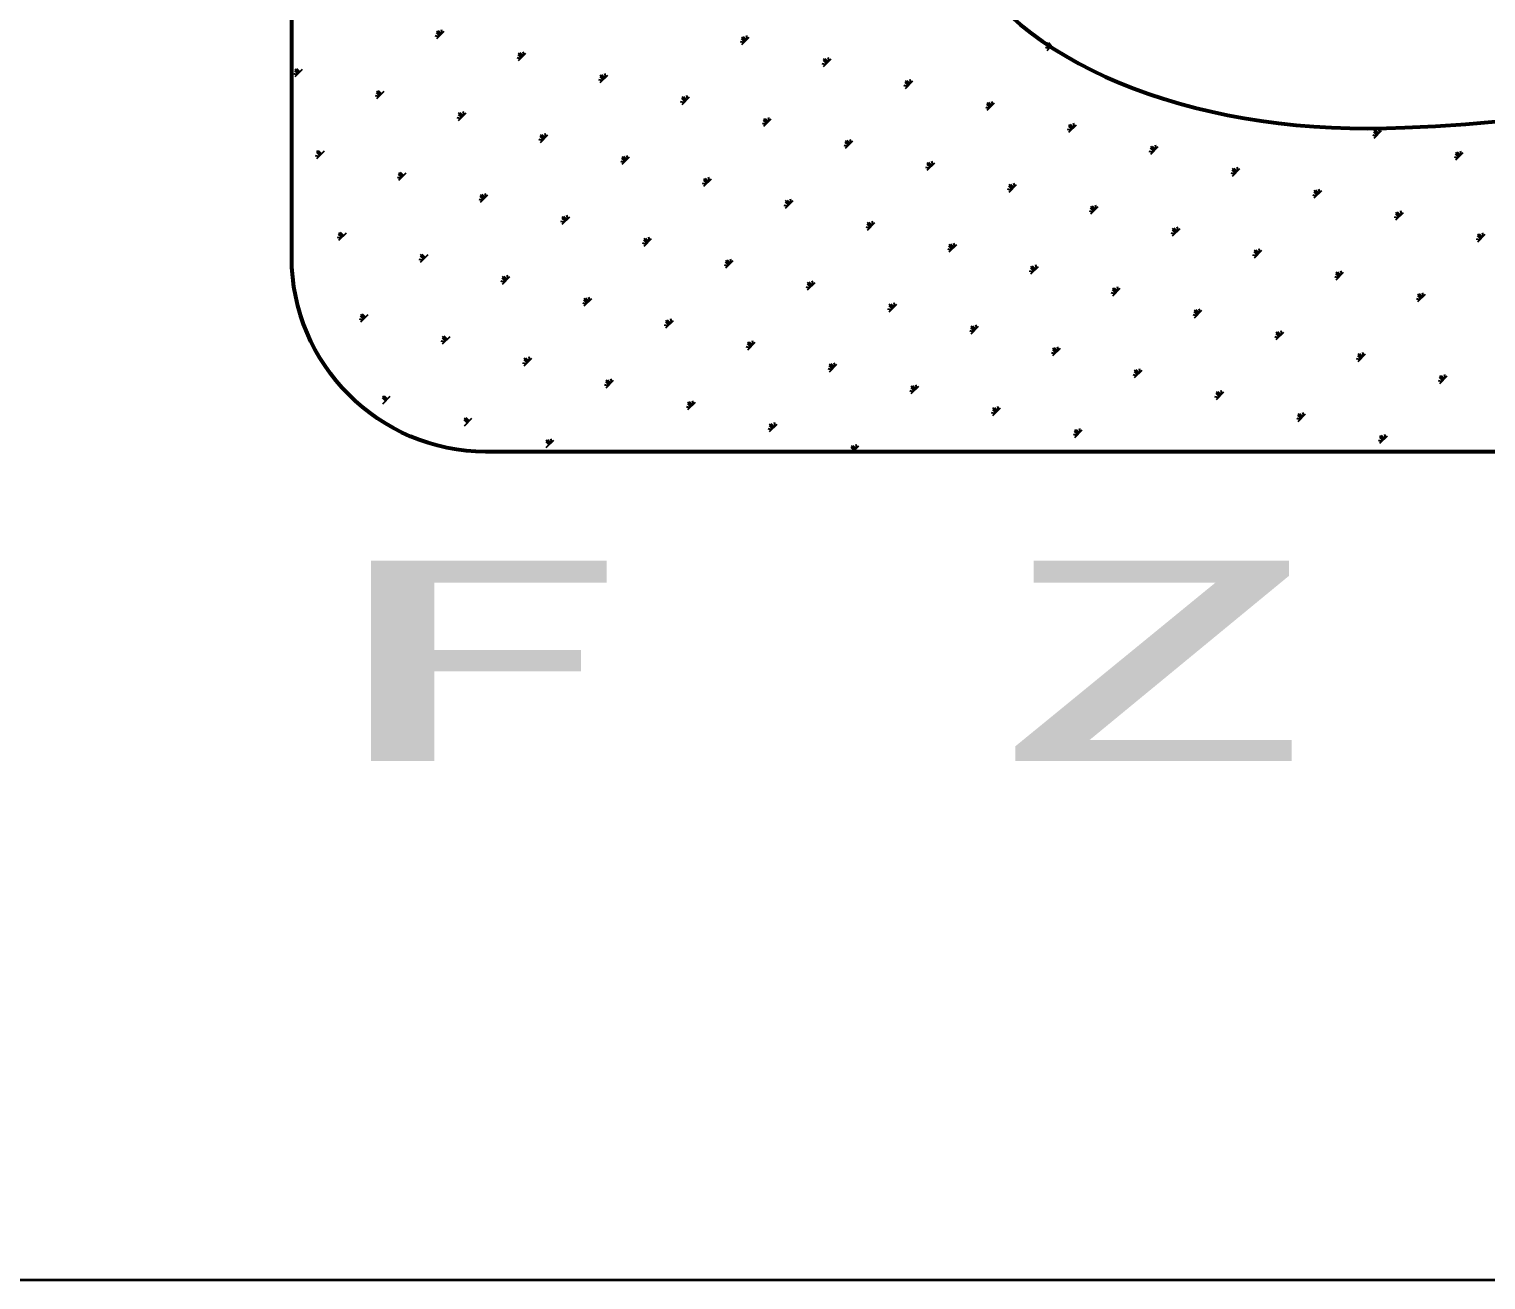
# Model space of a CAD drawing. Extents: x 962303 to 1579583, y -174742 to 224716.
# Drawn here: x 1343437 to 1346824, y 213683 to 216591 of the extents above; entities that cross this region are included whole.
import ezdxf

# ---------------------------------------------------------------- set-up
doc = ezdxf.new("R2010")
doc.units = 0
doc.header["$LTSCALE"] = 1000
doc.header["$MEASUREMENT"] = 0
doc.layers.add('PUB_TITLE', color=4, linetype='Continuous')
doc.styles.add('STYLE1', font='simhei.ttf', dxfattribs={"width": 0.8})

msp = doc.modelspace()

# ---------------------------------------------------------------- linework, layer by layer
at = {"lineweight": 35}
msp.add_line((1336833.3, 213683.4), (1392733.3, 213683.4), dxfattribs=at)
at = {"layer": 'PUB_TITLE', "color": 4}
for p, q in [((1344391, 216575), (1344384, 216581.9)), ((1344393.2, 216577.2), (1344384.5, 216585.9)), ((1344384.5, 216568.5), (1344401.9, 216585.9)), ((1344395.3, 216579.3), (1344388.4, 216586.3)), ((1344397.5, 216581.5), (1344395.5, 216589.1)), ((1344388.8, 216572.8), (1344381.2, 216574.8)), ((1345098.3, 216559.2), (1345090.7, 216561.2)), ((1345100.4, 216561.3), (1345093.5, 216568.3)), ((1345102.6, 216563.5), (1345093.9, 216572.2)), ((1345093.9, 216554.8), (1345111.3, 216572.2)), ((1345104.8, 216565.7), (1345097.8, 216572.6)), ((1345107, 216567.9), (1345104.9, 216575.5)), ((1345807.7, 216545.5), (1345800.1, 216547.6)), ((1345809.9, 216547.7), (1345802.9, 216554.6)), ((1345812.1, 216549.9), (1345803.4, 216558.6)), ((1345803.4, 216541.2), (1345811.8, 216549.6)), ((1345814.2, 216552), (1345807.3, 216559)), ((1344578.9, 216521.9), (1344571.3, 216523.9)), ((1344581.1, 216524), (1344574.1, 216531)), ((1344583.3, 216526.2), (1344574.6, 216534.9)), ((1344574.6, 216517.5), (1344592, 216534.9)), ((1344585.4, 216528.4), (1344578.5, 216535.4)), ((1344587.6, 216530.6), (1344585.6, 216538.2)), ((1345288.4, 216508.2), (1345280.8, 216510.3)), ((1345290.5, 216510.4), (1345283.6, 216517.4)), ((1345292.7, 216512.6), (1345284, 216521.3)), ((1345284, 216503.9), (1345301.4, 216521.3)), ((1345294.9, 216514.7), (1345287.9, 216521.7)), ((1345297.1, 216516.9), (1345295, 216524.5)), ((1344059.6, 216484.6), (1344052, 216486.6)), ((1344061.7, 216486.8), (1344054.8, 216493.7)), ((1344063.9, 216488.9), (1344055.2, 216497.6)), ((1344055.2, 216480.2), (1344072.6, 216497.6)), ((1344066.1, 216491.1), (1344059.1, 216498.1)), ((1344771.2, 216473.1), (1344764.2, 216480.1)), ((1344773.4, 216475.3), (1344764.7, 216484)), ((1344764.7, 216466.6), (1344782.1, 216484)), ((1344775.5, 216477.5), (1344768.6, 216484.4)), ((1344777.7, 216479.6), (1344775.7, 216487.2)), ((1344251.8, 216435.8), (1344244.9, 216442.8)), ((1344254, 216438), (1344245.3, 216446.7)), ((1344245.3, 216429.3), (1344262.7, 216446.7)), ((1344256.2, 216440.2), (1344249.2, 216447.1)), ((1344769, 216470.9), (1344761.4, 216473)), ((1345478.4, 216457.3), (1345470.8, 216459.3)), ((1345480.6, 216459.5), (1345473.7, 216466.4)), ((1345482.8, 216461.6), (1345474.1, 216470.3)), ((1345474.1, 216452.9), (1345491.5, 216470.3)), ((1345485, 216463.8), (1345478, 216470.8)), ((1345487.1, 216466), (1345485.1, 216473.6)), ((1344249.7, 216433.7), (1344242.1, 216435.7)), ((1344959.1, 216420), (1344951.5, 216422)), ((1344961.3, 216422.2), (1344954.3, 216429.1)), ((1344963.4, 216424.4), (1344954.8, 216433)), ((1344954.8, 216415.7), (1344972.1, 216433)), ((1344965.6, 216426.5), (1344958.7, 216433.5)), ((1344967.8, 216428.7), (1344965.8, 216436.3)), ((1345668.5, 216406.4), (1345660.9, 216408.4)), ((1345670.7, 216408.5), (1345663.8, 216415.5)), ((1345672.9, 216410.7), (1345664.2, 216419.4)), ((1345664.2, 216402), (1345681.6, 216419.4)), ((1345675.1, 216412.9), (1345668.1, 216419.8)), ((1345677.2, 216415.1), (1345675.2, 216422.7)), ((1344439.7, 216382.7), (1344432.1, 216384.8)), ((1344441.9, 216384.9), (1344435, 216391.8)), ((1344444.1, 216387.1), (1344435.4, 216395.8)), ((1344435.4, 216378.4), (1344452.8, 216395.8)), ((1344446.3, 216389.2), (1344439.3, 216396.2)), ((1344448.4, 216391.4), (1344446.4, 216399)), ((1345151.4, 216371.2), (1345144.4, 216378.2)), ((1345153.5, 216373.4), (1345144.8, 216382.1)), ((1345144.8, 216364.7), (1345162.2, 216382.1)), ((1345155.7, 216375.6), (1345148.8, 216382.5)), ((1345157.9, 216377.8), (1345155.9, 216385.4)), ((1344632, 216334), (1344625.1, 216340.9)), ((1344634.2, 216336.1), (1344625.5, 216344.8)), ((1344625.5, 216327.4), (1344642.9, 216344.8)), ((1344636.4, 216338.3), (1344629.4, 216345.3)), ((1344638.5, 216340.5), (1344636.5, 216348.1)), ((1345149.2, 216369.1), (1345141.6, 216371.1)), ((1345858.6, 216355.4), (1345851, 216357.5)), ((1345860.8, 216357.6), (1345853.9, 216364.6)), ((1345863, 216359.8), (1345854.3, 216368.5)), ((1345854.3, 216351.1), (1345871.7, 216368.5)), ((1345865.2, 216361.9), (1345858.2, 216368.9)), ((1345867.3, 216364.1), (1345865.3, 216371.7)), ((1346568.1, 216341.8), (1346560.5, 216343.8)), ((1346570.3, 216343.9), (1346563.3, 216350.9)), ((1346572.4, 216346.1), (1346563.7, 216354.8)), ((1346563.7, 216337.4), (1346581.1, 216354.8)), ((1346574.6, 216348.3), (1346567.7, 216355.3)), ((1346576.8, 216350.5), (1346574.7, 216358.1)), ((1344114.8, 216298.8), (1344106.1, 216307.5)), ((1344106.1, 216290.1), (1344123.5, 216307.5)), ((1344117, 216301), (1344110.1, 216308)), ((1344629.8, 216331.8), (1344622.2, 216333.8)), ((1345339.3, 216318.1), (1345331.7, 216320.2)), ((1345341.5, 216320.3), (1345334.5, 216327.3)), ((1345343.6, 216322.5), (1345334.9, 216331.2)), ((1345334.9, 216313.8), (1345352.3, 216331.2)), ((1345345.8, 216324.7), (1345338.9, 216331.6)), ((1345348, 216326.8), (1345346, 216334.4)), ((1346048.7, 216304.5), (1346041.1, 216306.5)), ((1346050.9, 216306.7), (1346044, 216313.6)), ((1346053.1, 216308.8), (1346044.4, 216317.5)), ((1346044.4, 216300.1), (1346061.8, 216317.5)), ((1346055.3, 216311), (1346048.3, 216318)), ((1346057.4, 216313.2), (1346055.4, 216320.8)), ((1346766.9, 216299.5), (1346764.8, 216307.1)), ((1344110.5, 216294.5), (1344102.9, 216296.5)), ((1344112.7, 216296.7), (1344105.7, 216303.6)), ((1344819.9, 216280.8), (1344812.3, 216282.9)), ((1344822.1, 216283), (1344815.2, 216290)), ((1344824.3, 216285.2), (1344815.6, 216293.9)), ((1344815.6, 216276.5), (1344833, 216293.9)), ((1344826.5, 216287.4), (1344819.5, 216294.3)), ((1344828.6, 216289.5), (1344826.6, 216297.1)), ((1345531.6, 216269.4), (1345524.6, 216276.3)), ((1345533.7, 216271.5), (1345525, 216280.2)), ((1345525, 216262.8), (1345542.4, 216280.2)), ((1345535.9, 216273.7), (1345529, 216280.7)), ((1345538.1, 216275.9), (1345536, 216283.5)), ((1346758.2, 216290.8), (1346750.6, 216292.9)), ((1346760.4, 216293), (1346753.4, 216300)), ((1346762.5, 216295.2), (1346753.8, 216303.9)), ((1346753.8, 216286.5), (1346771.2, 216303.9)), ((1346764.7, 216297.4), (1346757.7, 216304.3)), ((1344300.6, 216243.6), (1344293, 216245.6)), ((1344302.8, 216245.7), (1344295.8, 216252.7)), ((1344304.9, 216247.9), (1344296.2, 216256.6)), ((1344296.2, 216239.2), (1344313.6, 216256.6)), ((1344307.1, 216250.1), (1344300.2, 216257)), ((1345012.2, 216232.1), (1345005.3, 216239)), ((1345014.4, 216234.3), (1345005.7, 216243)), ((1345005.7, 216225.6), (1345023.1, 216243)), ((1345016.6, 216236.4), (1345009.6, 216243.4)), ((1345018.7, 216238.6), (1345016.7, 216246.2)), ((1345529.4, 216267.2), (1345521.8, 216269.2)), ((1346238.8, 216253.5), (1346231.2, 216255.6)), ((1346241, 216255.7), (1346234, 216262.7)), ((1346243.2, 216257.9), (1346234.5, 216266.6)), ((1346234.5, 216249.2), (1346251.9, 216266.6)), ((1346245.4, 216260.1), (1346238.4, 216267)), ((1346247.5, 216262.2), (1346245.5, 216269.8)), ((1344495, 216197), (1344486.3, 216205.7)), ((1344486.3, 216188.3), (1344503.7, 216205.7)), ((1344497.2, 216199.1), (1344490.3, 216206.1)), ((1344499.4, 216201.3), (1344497.3, 216208.9)), ((1345010, 216229.9), (1345002.4, 216231.9)), ((1345719.5, 216216.3), (1345711.9, 216218.3)), ((1345721.7, 216218.4), (1345714.7, 216225.4)), ((1345723.8, 216220.6), (1345715.1, 216229.3)), ((1345715.1, 216211.9), (1345732.5, 216229.3)), ((1345726, 216222.8), (1345719, 216229.7)), ((1345728.2, 216225), (1345726.1, 216232.6)), ((1346431.1, 216204.8), (1346424.1, 216211.7)), ((1346433.3, 216207), (1346424.6, 216215.7)), ((1346424.6, 216198.3), (1346442, 216215.7)), ((1346435.4, 216209.1), (1346428.5, 216216.1)), ((1346437.6, 216211.3), (1346435.6, 216218.9)), ((1344490.7, 216192.6), (1344483.1, 216194.7)), ((1344492.9, 216194.8), (1344485.9, 216201.8)), ((1345200.1, 216179), (1345192.5, 216181)), ((1345202.3, 216181.1), (1345195.3, 216188.1)), ((1345204.5, 216183.3), (1345195.8, 216192)), ((1345195.8, 216174.6), (1345213.2, 216192)), ((1345206.7, 216185.5), (1345199.7, 216192.5)), ((1345208.8, 216187.7), (1345206.8, 216195.3)), ((1345911.8, 216167.5), (1345904.8, 216174.5)), ((1345913.9, 216169.7), (1345905.2, 216178.4)), ((1345905.2, 216161), (1345922.6, 216178.4)), ((1345916.1, 216171.8), (1345909.1, 216178.8)), ((1345918.3, 216174), (1345916.2, 216181.6)), ((1346428.9, 216202.6), (1346421.3, 216204.6)), ((1344680.8, 216141.7), (1344673.2, 216143.7)), ((1344683, 216143.9), (1344676, 216150.8)), ((1344685.1, 216146), (1344676.4, 216154.7)), ((1344676.4, 216137.3), (1344693.8, 216154.7)), ((1344687.3, 216148.2), (1344680.3, 216155.2)), ((1344689.5, 216150.4), (1344687.4, 216158)), ((1345392.4, 216130.2), (1345385.4, 216137.2)), ((1345394.6, 216132.4), (1345385.9, 216141.1)), ((1345385.9, 216123.7), (1345403.3, 216141.1)), ((1345396.7, 216134.6), (1345389.8, 216141.5)), ((1345398.9, 216136.7), (1345396.9, 216144.3)), ((1345909.6, 216165.3), (1345902, 216167.4)), ((1346619, 216151.7), (1346611.4, 216153.7)), ((1346621.2, 216153.8), (1346614.2, 216160.8)), ((1346623.4, 216156), (1346614.7, 216164.7)), ((1346614.7, 216147.3), (1346632.1, 216164.7)), ((1346625.5, 216158.2), (1346618.6, 216165.2)), ((1346627.7, 216160.4), (1346625.7, 216168)), ((1344161.4, 216104.4), (1344153.8, 216106.4)), ((1344163.6, 216106.6), (1344156.6, 216113.5)), ((1344165.8, 216108.7), (1344157.1, 216117.4)), ((1344157.1, 216100), (1344174.5, 216117.4)), ((1344168, 216110.9), (1344161, 216117.9)), ((1344875.2, 216095.1), (1344866.5, 216103.8)), ((1344866.5, 216086.4), (1344883.9, 216103.8)), ((1344877.4, 216097.3), (1344870.4, 216104.2)), ((1344879.6, 216099.4), (1344877.5, 216107)), ((1345390.2, 216128), (1345382.6, 216130.1)), ((1346099.7, 216114.4), (1346092.1, 216116.4)), ((1346101.8, 216116.6), (1346094.9, 216123.5)), ((1346104, 216118.7), (1346095.3, 216127.4)), ((1346095.3, 216110), (1346112.7, 216127.4)), ((1346106.2, 216120.9), (1346099.2, 216127.9)), ((1346108.4, 216123.1), (1346106.3, 216130.7)), ((1346811.3, 216102.9), (1346804.3, 216109.9)), ((1346813.5, 216105.1), (1346804.8, 216113.8)), ((1346804.8, 216096.4), (1346822.2, 216113.8)), ((1346815.6, 216107.3), (1346808.7, 216114.2)), ((1346817.8, 216109.4), (1346815.8, 216117)), ((1344870.9, 216090.7), (1344863.3, 216092.8)), ((1344873.1, 216092.9), (1344866.1, 216099.9)), ((1345580.3, 216077.1), (1345572.7, 216079.1)), ((1345582.5, 216079.3), (1345575.5, 216086.2)), ((1345584.7, 216081.4), (1345576, 216090.1)), ((1345576, 216072.8), (1345593.4, 216090.1)), ((1345586.8, 216083.6), (1345579.9, 216090.6)), ((1345589, 216085.8), (1345587, 216093.4)), ((1346291.9, 216065.6), (1346285, 216072.6)), ((1346294.1, 216067.8), (1346285.4, 216076.5)), ((1346285.4, 216059.1), (1346302.8, 216076.5)), ((1346296.3, 216070), (1346289.3, 216076.9)), ((1346298.5, 216072.1), (1346296.4, 216079.8)), ((1346809.1, 216100.7), (1346801.5, 216102.8)), ((1344351.5, 216053.5), (1344343.9, 216055.5)), ((1344353.7, 216055.6), (1344346.7, 216062.6)), ((1344355.9, 216057.8), (1344347.2, 216066.5)), ((1344347.2, 216049.1), (1344364.6, 216066.5)), ((1344358, 216060), (1344351.1, 216066.9)), ((1345061, 216039.8), (1345053.4, 216041.8)), ((1345063.1, 216042), (1345056.2, 216048.9)), ((1345065.3, 216044.2), (1345056.6, 216052.9)), ((1345056.6, 216035.5), (1345074, 216052.9)), ((1345067.5, 216046.3), (1345060.5, 216053.3)), ((1345069.7, 216048.5), (1345067.6, 216056.1)), ((1345774.8, 216030.5), (1345766.1, 216039.2)), ((1345766.1, 216021.8), (1345783.5, 216039.2)), ((1345776.9, 216032.7), (1345770, 216039.6)), ((1345779.1, 216034.9), (1345777.1, 216042.5)), ((1346289.8, 216063.5), (1346282.2, 216065.5)), ((1344541.6, 216002.5), (1344534, 216004.6)), ((1344543.8, 216004.7), (1344536.8, 216011.7)), ((1344546, 216006.9), (1344537.3, 216015.6)), ((1344537.3, 215998.2), (1344554.7, 216015.6)), ((1344548.1, 216009), (1344541.2, 216016)), ((1344550.3, 216011.2), (1344548.3, 216018.8)), ((1345255.4, 215993.2), (1345246.7, 216001.9)), ((1345246.7, 215984.5), (1345264.1, 216001.9)), ((1345257.6, 215995.4), (1345250.6, 216002.4)), ((1345259.8, 215997.6), (1345257.7, 216005.2)), ((1345770.4, 216026.2), (1345762.8, 216028.2)), ((1345772.6, 216028.3), (1345765.6, 216035.3)), ((1346479.9, 216012.5), (1346472.3, 216014.6)), ((1346482, 216014.7), (1346475.1, 216021.6)), ((1346484.2, 216016.9), (1346475.5, 216025.6)), ((1346475.5, 216008.2), (1346492.9, 216025.6)), ((1346486.4, 216019), (1346479.4, 216026)), ((1346488.6, 216021.2), (1346486.5, 216028.8)), ((1344740.4, 215960.3), (1344738.4, 215967.9)), ((1345251.1, 215988.9), (1345243.5, 215990.9)), ((1345253.2, 215991), (1345246.3, 215998)), ((1345960.5, 215975.2), (1345952.9, 215977.3)), ((1345962.7, 215977.4), (1345955.7, 215984.4)), ((1345964.9, 215979.6), (1345956.2, 215988.3)), ((1345956.2, 215970.9), (1345973.6, 215988.3)), ((1345967, 215981.8), (1345960.1, 215988.7)), ((1345969.2, 215983.9), (1345967.2, 215991.5)), ((1346672.1, 215963.8), (1346665.2, 215970.7)), ((1346674.3, 215965.9), (1346665.6, 215974.6)), ((1346665.6, 215957.2), (1346683, 215974.6)), ((1346676.5, 215968.1), (1346669.5, 215975.1)), ((1346678.7, 215970.3), (1346676.6, 215977.9)), ((1344731.7, 215951.6), (1344724.1, 215953.6)), ((1344733.9, 215953.8), (1344726.9, 215960.7)), ((1344736.1, 215955.9), (1344727.4, 215964.6)), ((1344727.4, 215947.2), (1344744.8, 215964.6)), ((1344738.2, 215958.1), (1344731.3, 215965.1)), ((1345441.2, 215937.9), (1345433.6, 215940)), ((1345443.3, 215940.1), (1345436.4, 215947.1)), ((1345445.5, 215942.3), (1345436.8, 215951)), ((1345436.8, 215933.6), (1345454.2, 215951)), ((1345447.7, 215944.5), (1345440.7, 215951.4)), ((1345449.9, 215946.6), (1345447.8, 215954.2)), ((1346155, 215928.6), (1346146.3, 215937.3)), ((1346146.3, 215919.9), (1346163.7, 215937.3)), ((1346157.1, 215930.8), (1346150.2, 215937.8)), ((1346159.3, 215933), (1346157.3, 215940.6)), ((1346670, 215961.6), (1346662.4, 215963.6)), ((1344212.4, 215914.3), (1344204.8, 215916.3)), ((1344214.5, 215916.5), (1344207.6, 215923.4)), ((1344216.7, 215918.6), (1344208, 215927.3)), ((1344208, 215910), (1344225.4, 215927.3)), ((1344218.9, 215920.8), (1344211.9, 215927.8)), ((1344921.8, 215900.7), (1344914.2, 215902.7)), ((1344924, 215902.8), (1344917, 215909.8)), ((1344926.2, 215905), (1344917.5, 215913.7)), ((1344917.5, 215896.3), (1344934.9, 215913.7)), ((1344928.3, 215907.2), (1344921.4, 215914.1)), ((1344930.5, 215909.3), (1344928.5, 215917)), ((1345635.6, 215891.4), (1345626.9, 215900)), ((1345626.9, 215882.7), (1345644.3, 215900)), ((1345637.8, 215893.5), (1345630.8, 215900.5)), ((1345640, 215895.7), (1345637.9, 215903.3)), ((1346150.6, 215924.3), (1346143, 215926.3)), ((1346152.8, 215926.5), (1346145.8, 215933.4)), ((1344404.6, 215865.5), (1344397.7, 215872.5)), ((1344406.8, 215867.7), (1344398.1, 215876.4)), ((1344398.1, 215859), (1344415.5, 215876.4)), ((1344409, 215869.9), (1344402, 215876.8)), ((1345631.3, 215887), (1345623.7, 215889)), ((1345633.4, 215889.2), (1345626.5, 215896.1)), ((1346340.7, 215873.4), (1346333.1, 215875.4)), ((1346342.9, 215875.5), (1346335.9, 215882.5)), ((1346345.1, 215877.7), (1346336.4, 215886.4)), ((1346336.4, 215869), (1346353.7, 215886.4)), ((1346347.2, 215879.9), (1346340.3, 215886.8)), ((1346349.4, 215882.1), (1346347.4, 215889.7)), ((1344402.5, 215863.4), (1344394.9, 215865.4)), ((1345111.9, 215849.7), (1345104.3, 215851.8)), ((1345114.1, 215851.9), (1345107.1, 215858.8)), ((1345116.3, 215854.1), (1345107.6, 215862.8)), ((1345107.6, 215845.4), (1345125, 215862.8)), ((1345118.4, 215856.2), (1345111.5, 215863.2)), ((1345120.6, 215858.4), (1345118.6, 215866)), ((1345821.4, 215836.1), (1345813.7, 215838.1)), ((1345823.5, 215838.2), (1345816.6, 215845.2)), ((1345825.7, 215840.4), (1345817, 215849.1)), ((1345817, 215831.7), (1345834.4, 215849.1)), ((1345827.9, 215842.6), (1345820.9, 215849.5)), ((1345830.1, 215844.8), (1345828, 215852.4)), ((1346535.1, 215826.8), (1346526.4, 215835.5)), ((1346526.4, 215818.1), (1346543.8, 215835.5)), ((1346537.3, 215828.9), (1346530.4, 215835.9)), ((1346539.5, 215831.1), (1346537.5, 215838.7)), ((1344592.6, 215812.4), (1344585, 215814.5)), ((1344594.7, 215814.6), (1344587.8, 215821.6)), ((1344596.9, 215816.8), (1344588.2, 215825.5)), ((1344588.2, 215808.1), (1344605.6, 215825.5)), ((1344599.1, 215819), (1344592.1, 215825.9)), ((1344601.3, 215821.1), (1344599.2, 215828.7)), ((1345302, 215798.8), (1345294.4, 215800.8)), ((1345304.2, 215801), (1345297.2, 215807.9)), ((1345306.4, 215803.1), (1345297.7, 215811.8)), ((1345297.7, 215794.4), (1345315, 215811.8)), ((1345308.5, 215805.3), (1345301.6, 215812.3)), ((1345310.7, 215807.5), (1345308.7, 215815.1)), ((1346018, 215791.7), (1346011, 215798.6)), ((1346020.1, 215793.8), (1346018.1, 215801.4)), ((1346530.8, 215822.4), (1346523.2, 215824.5)), ((1346533, 215824.6), (1346526, 215831.6)), ((1344784.8, 215763.7), (1344777.9, 215770.6)), ((1344787, 215765.8), (1344778.3, 215774.5)), ((1344778.3, 215757.1), (1344795.7, 215774.5)), ((1344789.2, 215768), (1344782.2, 215775)), ((1344791.4, 215770.2), (1344789.3, 215777.8)), ((1346011.4, 215785.1), (1346003.8, 215787.2)), ((1346013.6, 215787.3), (1346006.7, 215794.3)), ((1346015.8, 215789.5), (1346007.1, 215798.2)), ((1346007.1, 215780.8), (1346024.5, 215798.2)), ((1346720.9, 215771.5), (1346713.3, 215773.5)), ((1346723.1, 215773.7), (1346716.1, 215780.6)), ((1346725.2, 215775.8), (1346716.5, 215784.5)), ((1346716.5, 215767.1), (1346733.9, 215784.5)), ((1346727.4, 215778), (1346720.5, 215785)), ((1346729.6, 215780.2), (1346727.6, 215787.8)), ((1344265.5, 215726.4), (1344258.5, 215733.3)), ((1344267.7, 215728.6), (1344259, 215737.3)), ((1344259, 215719.9), (1344276.3, 215737.3)), ((1344269.8, 215730.7), (1344262.9, 215737.7)), ((1344782.7, 215761.5), (1344775, 215763.5)), ((1345492.1, 215747.8), (1345484.5, 215749.9)), ((1345494.3, 215750), (1345487.3, 215757)), ((1345496.4, 215752.2), (1345487.7, 215760.9)), ((1345487.7, 215743.5), (1345505.1, 215760.9)), ((1345498.6, 215754.4), (1345491.7, 215761.3)), ((1345500.8, 215756.5), (1345498.8, 215764.1)), ((1346201.5, 215734.2), (1346193.9, 215736.2)), ((1346203.7, 215736.4), (1346196.8, 215743.3)), ((1346205.9, 215738.5), (1346197.2, 215747.2)), ((1346197.2, 215729.8), (1346214.6, 215747.2)), ((1346208.1, 215740.7), (1346201.1, 215747.7)), ((1346210.2, 215742.9), (1346208.2, 215750.5)), ((1344972.7, 215710.6), (1344965.1, 215712.6)), ((1344974.9, 215712.7), (1344968, 215719.7)), ((1344977.1, 215714.9), (1344968.4, 215723.6)), ((1344968.4, 215706.2), (1344985.8, 215723.6)), ((1344979.3, 215717.1), (1344972.3, 215724)), ((1344981.4, 215719.3), (1344979.4, 215726.9)), ((1345682.2, 215696.9), (1345674.6, 215698.9)), ((1345684.4, 215699.1), (1345677.4, 215706)), ((1345686.5, 215701.3), (1345677.8, 215710)), ((1345677.8, 215692.6), (1345695.2, 215710)), ((1345688.7, 215703.4), (1345681.8, 215710.4)), ((1345690.9, 215705.6), (1345688.9, 215713.2)), ((1346400.3, 215692), (1346398.3, 215699.6)), ((1344455.6, 215675.4), (1344448.6, 215682.4)), ((1344457.7, 215677.6), (1344449, 215686.3)), ((1344449, 215668.9), (1344466.4, 215686.3)), ((1344459.9, 215679.8), (1344453, 215686.8)), ((1345165, 215661.8), (1345158.1, 215668.8)), ((1345167.2, 215664), (1345158.5, 215672.7)), ((1345158.5, 215655.3), (1345175.9, 215672.7)), ((1345169.4, 215666.1), (1345162.4, 215673.1)), ((1345171.5, 215668.3), (1345169.5, 215675.9)), ((1346391.6, 215683.3), (1346384, 215685.3)), ((1346393.8, 215685.4), (1346386.9, 215692.4)), ((1346396, 215687.6), (1346387.3, 215696.3)), ((1346387.3, 215678.9), (1346404.7, 215696.3)), ((1346398.2, 215689.8), (1346391.2, 215696.7)), ((1344645.7, 215624.5), (1344638.7, 215631.5)), ((1344647.8, 215626.7), (1344639.1, 215635.4)), ((1344639.1, 215618), (1344656.5, 215635.4)), ((1344650, 215628.9), (1344643.1, 215635.8)), ((1344652.2, 215631), (1344650.2, 215638.6)), ((1345162.8, 215659.6), (1345155.2, 215661.7)), ((1345872.3, 215646), (1345864.7, 215648)), ((1345874.5, 215648.1), (1345867.5, 215655.1)), ((1345876.6, 215650.3), (1345867.9, 215659)), ((1345867.9, 215641.6), (1345885.3, 215659)), ((1345878.8, 215652.5), (1345871.9, 215659.5)), ((1345881, 215654.7), (1345878.9, 215662.3)), ((1346581.7, 215632.3), (1346574.1, 215634.4)), ((1346583.9, 215634.5), (1346577, 215641.5)), ((1346586.1, 215636.7), (1346577.4, 215645.4)), ((1346577.4, 215628), (1346594.8, 215645.4)), ((1346588.3, 215638.8), (1346581.3, 215645.8)), ((1346590.4, 215641), (1346588.4, 215648.6)), ((1345352.9, 215608.7), (1345345.3, 215610.7)), ((1345355.1, 215610.9), (1345348.2, 215617.8)), ((1345357.3, 215613), (1345348.6, 215621.7)), ((1345359.5, 215615.2), (1345352.5, 215622.2)), ((1345352.7, 215608.4), (1345366, 215621.7)), ((1345361.6, 215617.4), (1345359.6, 215625)), ((1346062, 215608.4), (1346061.9, 215608.5)), ((1346069.8, 215608.4), (1346069, 215611.3))]:
    msp.add_line(p, q, dxfattribs=at)
at = {"layer": 'PUB_TITLE', "color": 4, "lineweight": 53}
for points, knots in [([(1346125.9, 217836.2), (1346125.9, 217836.2), (1345009.1, 216513.3), (1347092.7, 217197.4), (1348643.6, 217691.4), (1350022.3, 218876.8), (1350089.2, 219220.7), (1350089.2, 219220.7), (1349906.5, 218507.7), (1349476, 217923.6), (1349430.4, 217778.5), (1348150.9, 216399.7), (1346635.5, 216362.1), (1345712.9, 216317.7), (1344977.3, 216975), (1346125.9, 217836.2)], [0, 0, 0, 0, 1, 1, 1, 2, 2, 2, 3, 3, 3, 4, 4, 4, 5, 5, 5, 5]), ([(1349840.2, 218549), (1349840.2, 217312), (1349840.2, 216059.8), (1349840.2, 216059.8), (1349840.2, 215811.6), (1349637, 215608.4), (1349388.8, 215608.4), (1349388.8, 215608.4), (1344498.8, 215608.4), (1344498.8, 215608.4), (1344250.6, 215608.4), (1344047.5, 215811.6), (1344047.5, 216059.8), (1344047.5, 216059.8), (1344047.5, 217192.1), (1344047.5, 218367)], [2.493971, 2.493971, 2.493971, 2.493971, 3, 3, 3, 4, 4, 4, 5, 5, 5, 6, 6, 6, 6.481204, 6.481204, 6.481204, 6.481204])]:
    msp.add_open_spline(points, degree=3, knots=knots, dxfattribs=at)

# ---------------------------------------------------------------- texts
at = {"layer": 'PUB_TITLE', "color": 4, "style": 'STYLE1', "width": 2.5}
msp.add_text('F Z S J', height=465.43, dxfattribs=at).set_placement((1344072.2, 214889.4))

doc.saveas('drawing.dxf')
